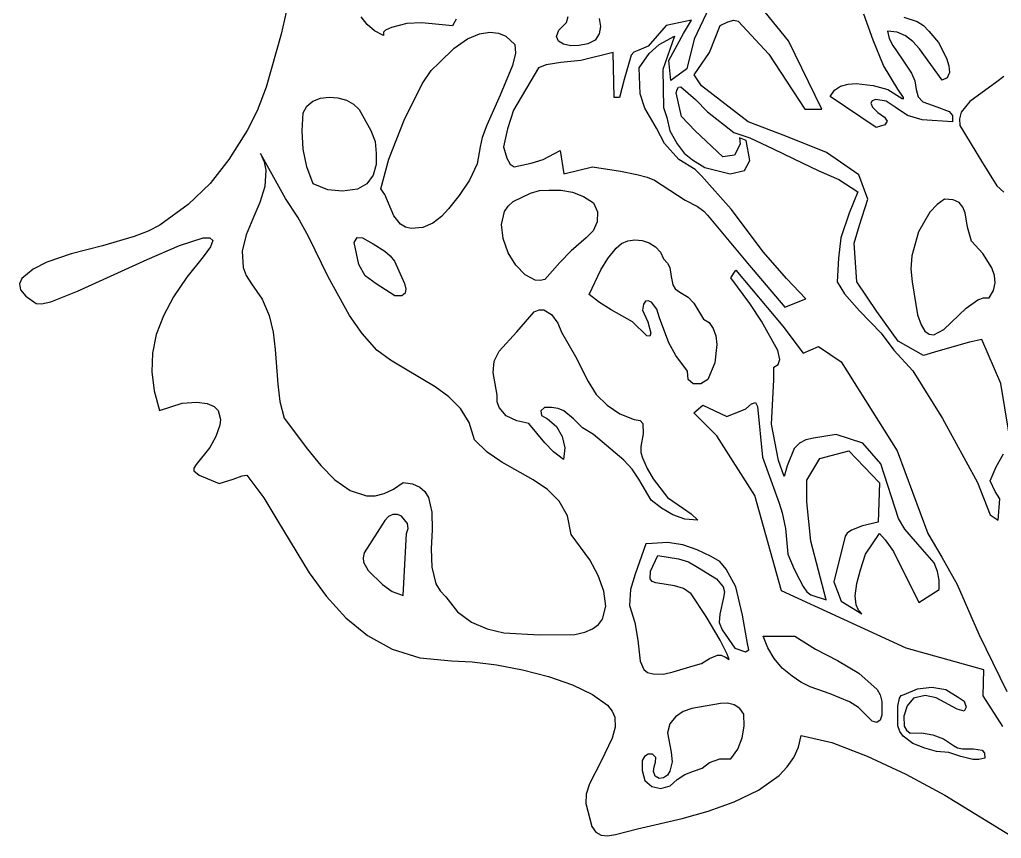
# Model space of a CAD drawing. Extents: x 28 to 219, y 0 to 246.
# Drawn here: x 27.6 to 114.2, y 6.5 to 78.7 of the extents above; entities that cross this region are included whole.
import ezdxf

# ---------------------------------------------------------------- set-up
doc = ezdxf.new("R2010")
doc.units = 0

msp = doc.modelspace()

# ---------------------------------------------------------------- linework, layer by layer
at = {"layer": 'Corps_Bas'}
for p, q in [((52.591033, 86.07287), (50.640453, 77.443558)), ((88.68907, 80.35658), (87.10157, 77.02284)), ((58.244609, 78.301737), (57.719089, 78.984542)), ((75.848684, 78.48999), (75.969691, 79.022049)), ((95.43593, 76.86409), (93.37219, 79.40408)), ((102.890327, 76.925717), (102.071359, 79.211489)), ((105.593784, 78.940258), (106.795373, 78.57442)), ((58.899756, 77.74412), (58.244609, 78.301737)), ((60.39637, 78.048), (59.870625, 77.81144)), ((61.728843, 78.38827), (60.39637, 78.048)), ((63.072423, 78.446922), (61.728843, 78.38827)), ((65.76466, 78.18469), (63.072423, 78.446922)), ((66.11104, 78.776428), (65.76466, 78.18469)), ((75.164655, 77.805726), (75.848684, 78.48999)), ((78.836881, 78.127805), (78.727379, 77.477054)), ((78.728279, 78.825138), (78.836881, 78.127805)), ((84.640946, 78.21346), (83.053446, 76.38783)), ((86.863446, 78.68971), (84.640946, 78.21346)), ((86.149071, 77.49908), (86.863446, 78.68971)), ((88.450942, 75.83224), (89.403441, 78.21349)), ((89.403441, 78.21349), (90.078129, 78.530989)), ((90.078129, 78.530989), (90.608949, 78.682299)), ((90.608949, 78.682299), (90.990941, 78.61037)), ((90.990941, 78.61037), (93.689691, 75.67349)), ((106.795373, 78.57442), (107.340326, 78.22377)), ((107.340326, 78.22377), (107.82237, 77.70308)), ((50.640453, 77.443558), (49.316318, 72.760028)), ((59.6762, 77.3437), (58.899756, 77.74412)), ((59.676205, 77.3437), (59.6762, 77.3437)), ((59.682472, 77.613756), (59.676205, 77.3437)), ((59.870625, 77.81144), (59.682472, 77.613756)), ((67.102455, 77.048626), (68.151152, 77.4911)), ((68.151152, 77.4911), (69.066136, 77.625644)), ((69.066136, 77.625644), (69.842249, 77.525205)), ((69.842249, 77.525205), (70.474332, 77.26273)), ((70.474332, 77.26273), (71.28578, 76.54346)), ((74.954452, 77.253223), (75.164655, 77.805726)), ((75.123807, 76.836412), (74.954452, 77.253223)), ((78.727379, 77.477054), (78.364544, 76.9253)), ((84.005928, 76.54661), (85.355298, 77.26099)), ((85.355298, 77.26099), (84.323428, 74.32412)), ((84.879071, 75.11784), (86.149071, 77.49908)), ((105.022155, 77.616135), (104.17514, 77.70703)), ((104.17514, 77.70703), (104.326402, 77.05503)), ((105.761115, 77.295237), (105.022155, 77.616135)), ((106.411264, 76.795012), (105.761115, 77.295237)), ((107.82237, 77.70308), (108.662927, 76.729734)), ((65.925201, 76.225275), (67.102455, 77.048626)), ((71.28578, 76.54346), (71.321803, 75.763517)), ((75.578452, 76.559223), (75.123807, 76.836412)), ((76.224116, 76.425586), (75.578452, 76.559223)), ((76.966532, 76.439433), (76.224116, 76.425586)), ((77.711431, 76.604694), (76.966532, 76.439433)), ((78.364544, 76.9253), (77.711431, 76.604694)), ((83.053446, 76.38783), (82.210087, 76.050494)), ((83.132803, 75.75287), (84.005928, 76.54661)), ((87.10157, 77.02284), (86.46657, 74.40347)), ((98.3728, 70.8316), (95.43593, 76.86409)), ((103.814825, 74.69059), (102.890327, 76.925717)), ((104.326402, 77.05503), (104.626643, 76.43963)), ((104.626643, 76.43963), (105.469425, 75.251896)), ((106.991849, 76.166139), (106.411264, 76.795012)), ((108.662927, 76.729734), (109.386345, 75.347043)), ((64.62455, 74.9481), (65.925201, 76.225275)), ((71.321803, 75.763517), (71.054926, 74.691744)), ((79.95782, 75.83224), (77.10032, 75.11787)), ((80.0372, 71.8635), (79.95782, 75.83224)), ((81.545326, 75.59408), (80.910326, 73.45097)), ((81.769805, 75.852053), (81.545326, 75.59408)), ((82.210087, 76.050494), (81.769805, 75.852053)), ((82.259679, 74.48287), (83.132803, 75.75287)), ((87.101572, 73.84787), (88.450942, 75.83224)), ((93.689691, 75.67349), (96.864691, 70.83163)), ((109.00347, 73.37769), (106.991849, 76.166139)), ((63.899771, 74.24359), (64.62455, 74.9481)), ((71.054926, 74.691744), (69.978624, 72.057371)), ((74.053066, 74.749518), (73.3697, 74.48287)), ((75.324305, 74.949196), (74.053066, 74.749518)), ((77.10032, 75.11787), (75.324305, 74.949196)), ((85.03782, 73.37159), (84.879071, 75.11784)), ((105.06873, 72.60984), (103.814825, 74.69059)), ((105.469425, 75.251896), (106.294207, 74.010352)), ((109.386345, 75.347043), (109.588635, 74.660322)), ((109.588635, 74.660322), (109.623051, 74.061022)), ((63.106588, 73.072084), (63.899771, 74.24359)), ((73.3697, 74.48287), (71.1472, 70.75225)), ((82.339059, 72.18099), (82.259679, 74.48287)), ((84.323428, 74.32412), (84.402808, 70.99038)), ((86.46657, 74.40347), (85.03782, 73.37159)), ((87.736572, 72.89537), (87.101572, 73.84787)), ((106.294207, 74.010352), (106.571948, 73.327689)), ((109.623051, 74.061022), (109.443394, 73.612394)), ((114.437871, 73.701554), (113.81052, 73.24562)), ((61.497125, 69.868682), (63.106588, 73.072084)), ((80.910326, 73.45097), (80.513452, 71.86347)), ((85.714987, 72.762663), (85.910942, 72.81599)), ((85.910942, 72.81599), (87.220629, 71.675008)), ((91.864072, 69.72037), (87.736572, 72.89537)), ((99.495822, 72.495333), (100.031498, 72.848671)), ((100.031498, 72.848671), (100.682926, 73.037578)), ((100.682926, 73.037578), (101.407768, 73.09186)), ((101.407768, 73.09186), (102.908331, 72.915769)), ((102.908331, 72.915769), (104.19447, 72.55884)), ((106.571948, 73.327689), (106.69171, 72.58152)), ((109.443394, 73.612394), (109.00347, 73.37769)), ((113.81052, 73.24562), (111.42191, 71.50934)), ((49.316318, 72.760028), (48.529647, 70.692392)), ((69.978624, 72.057371), (68.789185, 69.409673)), ((82.735934, 70.911), (82.339059, 72.18099)), ((85.514066, 72.26037), (85.593443, 72.567948)), ((85.990316, 70.19663), (85.514066, 72.26037)), ((85.593443, 72.567948), (85.714987, 72.762663)), ((99.11824, 71.94776), (99.495822, 72.495333)), ((103.179, 69.2226), (99.11824, 71.94776)), ((104.19447, 72.55884), (105.450184, 71.766079)), ((105.587916, 71.86245), (105.06873, 72.60984)), ((106.69171, 72.58152), (106.873625, 71.918615)), ((106.873625, 71.918615), (107.297595, 71.489749)), ((52.593794, 70.49992), (52.912007, 71.102695)), ((52.912007, 71.102695), (53.440692, 71.530096)), ((53.440692, 71.530096), (54.117271, 71.789107)), ((54.117271, 71.789107), (54.879164, 71.886715)), ((54.879164, 71.886715), (55.663791, 71.829903)), ((55.663791, 71.829903), (56.408573, 71.625657)), ((56.408573, 71.625657), (57.050931, 71.280961)), ((57.050931, 71.280961), (57.528284, 70.8028)), ((80.513452, 71.86347), (80.0372, 71.8635)), ((87.220629, 71.675008), (88.292192, 70.5935)), ((102.817508, 71.573097), (102.69539, 71.357866)), ((102.69539, 71.357866), (102.834771, 71.019297)), ((103.129535, 71.671331), (102.817508, 71.573097)), ((104.03696, 71.542171), (103.129535, 71.671331)), ((104.84495, 71.02111), (104.03696, 71.542171)), ((105.450184, 71.766079), (105.585688, 71.748005)), ((105.585688, 71.748005), (105.587916, 71.86245)), ((107.297595, 71.489749), (108.512314, 71.039073)), ((111.42191, 71.50934), (110.677266, 70.559741)), ((48.529647, 70.692392), (47.645663, 68.94707)), ((52.497871, 68.906398), (52.593794, 70.49992)), ((57.528284, 70.8028), (58.554133, 68.944921)), ((71.1472, 70.75225), (70.621341, 69.095294)), ((83.767804, 69.16475), (82.735934, 70.911)), ((84.402808, 70.99038), (84.68062, 70.107327)), ((87.180936, 68.92663), (85.990316, 70.19663)), ((88.292192, 70.5935), (90.594062, 68.76787)), ((96.864691, 70.83163), (98.3728, 70.8316)), ((102.834771, 71.019297), (103.30724, 70.55105)), ((103.30724, 70.55105), (103.895527, 70.12601)), ((105.942199, 70.260519), (104.84495, 71.02111)), ((107.222983, 69.895706), (105.942199, 70.260519)), ((108.512314, 71.039073), (109.617088, 70.639362)), ((109.617088, 70.639362), (109.903628, 70.274204)), ((109.903628, 70.274204), (109.89314, 69.70049)), ((110.677266, 70.559741), (110.504879, 69.98151)), ((60.160387, 66.41909), (61.497125, 69.868682)), ((68.789185, 69.409673), (68.380887, 68.321243)), ((84.68062, 70.107327), (84.958432, 68.92663)), ((95.197818, 68.460295), (91.864072, 69.72037)), ((103.934987, 69.460946), (103.179, 69.22265)), ((103.895527, 70.12601), (104.139302, 69.762354)), ((104.139302, 69.762354), (103.934987, 69.460946)), ((109.89314, 69.70049), (107.222983, 69.895706)), ((110.504879, 69.98151), (110.55294, 69.38515)), ((110.55294, 69.38515), (112.46853, 66.25556)), ((47.645663, 68.94707), (46.020884, 66.402282)), ((52.6066, 67.31252), (52.497871, 68.906398)), ((58.554133, 68.944921), (58.944728, 67.972498)), ((70.621341, 69.095294), (70.274076, 67.49788)), ((84.482179, 67.81537), (83.767804, 69.16475)), ((84.958432, 68.92663), (85.593432, 67.78561)), ((89.641556, 66.62476), (87.180936, 68.92663)), ((90.594062, 68.76787), (92.022812, 68.29163)), ((98.769682, 67.02163), (95.197818, 68.460295)), ((103.179, 69.22265), (103.179, 69.2226)), ((58.944728, 67.972498), (59.043184, 66.92052)), ((68.380887, 68.321243), (68.21892, 67.51798)), ((85.752179, 66.38663), (84.482179, 67.81537)), ((85.593432, 67.78561), (86.228432, 66.94225)), ((91.149676, 67.736), (90.673426, 66.7835)), ((91.705301, 68.0535), (91.090146, 68.29163)), ((91.090146, 68.29163), (91.149676, 67.736)), ((92.022802, 66.30725), (91.705301, 68.0535)), ((92.022812, 68.29163), (94.086562, 67.33913)), ((48.823534, 66.92159), (48.8235, 66.9215)), ((48.8235, 66.9215), (49.14528, 66.185631)), ((51.036654, 62.9383), (48.823534, 66.92159)), ((52.927152, 65.748837), (52.6066, 67.31252)), ((59.043184, 66.92052), (59.031015, 65.956437)), ((68.21892, 67.51798), (67.938742, 66.022726)), ((70.274076, 67.49788), (70.57173, 66.505692)), ((73.766575, 66.38663), (75.274695, 67.18038)), ((75.274695, 67.18038), (75.592194, 65.11663)), ((86.228432, 66.94225), (86.962648, 66.366786)), ((90.673426, 66.7835), (89.641556, 66.62476)), ((94.086562, 67.33913), (95.832812, 66.466)), ((101.627182, 65.03725), (98.769682, 67.02163)), ((46.020884, 66.402282), (44.372162, 64.281765)), ((49.14528, 66.185631), (49.301019, 65.456141)), ((59.031015, 65.956437), (58.762215, 65.016833)), ((59.4606, 63.8045), (60.160387, 66.41909)), ((67.938742, 66.022726), (67.265612, 64.561217)), ((70.57173, 66.505692), (70.854505, 65.979833)), ((70.854505, 65.979833), (71.226575, 65.75163)), ((71.226575, 65.75163), (72.704934, 66.06913)), ((72.704934, 66.06913), (73.766575, 66.38663)), ((87.180929, 65.5135), (85.752179, 66.38663)), ((86.962648, 66.366786), (88.054052, 65.67226)), ((91.546552, 65.43413), (92.022802, 66.30725)), ((95.832812, 66.466), (98.094997, 65.404364)), ((112.46853, 66.25556), (113.80706, 64.077956)), ((49.301019, 65.456141), (49.214251, 64.01272)), ((53.4667, 64.2459), (52.927152, 65.748837)), ((58.762215, 65.016833), (58.216977, 64.240514)), ((75.592194, 65.11663), (78.132194, 65.75163)), ((78.132194, 65.75163), (80.592814, 65.35475)), ((80.592814, 65.35475), (82.041406, 65.076964)), ((82.041406, 65.076964), (82.959179, 64.841301)), ((87.736554, 64.95787), (87.180929, 65.5135)), ((88.054052, 65.67226), (90.276552, 65.11663)), ((90.276552, 65.11663), (91.546552, 65.43413)), ((98.094997, 65.404364), (99.880932, 64.64038)), ((102.420932, 62.89413), (101.627182, 65.03725)), ((44.372162, 64.281765), (42.431658, 62.406101)), ((54.758964, 63.70619), (53.466684, 64.24591)), ((53.466684, 64.24591), (53.4667, 64.2459)), ((58.216977, 64.240514), (57.375494, 63.76629)), ((67.265612, 64.561217), (66.370629, 63.209123)), ((82.959179, 64.841301), (83.609064, 64.561)), ((83.609064, 64.561), (86.307814, 62.81476)), ((90.355924, 62.02101), (87.736554, 64.95787)), ((99.880932, 64.64038), (101.547812, 63.52913)), ((49.214251, 64.01272), (48.762942, 62.58409)), ((56.067831, 63.598536), (54.758964, 63.70619)), ((57.375494, 63.76629), (56.067831, 63.598536)), ((59.460599, 63.80446), (59.4606, 63.8045)), ((59.79543, 63.29417), (59.460599, 63.80446)), ((60.58279, 61.429236), (59.79543, 63.29417)), ((71.13879, 62.67192), (72.646995, 63.412236)), ((72.646995, 63.412236), (73.438748, 63.65145)), ((73.438748, 63.65145), (74.2869, 63.67463)), ((74.2869, 63.67463), (75.3296, 63.677466)), ((75.3296, 63.677466), (76.362138, 63.504081)), ((76.362138, 63.504081), (77.336246, 63.138451)), ((101.547812, 63.52913), (100.793747, 61.653896)), ((113.80706, 64.077956), (114.430122, 63.495267)), ((42.431658, 62.406101), (39.931533, 60.59587)), ((48.762942, 62.58409), (48.146837, 61.163101)), ((52.1158, 61.30514), (51.036654, 62.9383)), ((66.370629, 63.209123), (65.42489, 62.04211)), ((70.686331, 62.271808), (71.13879, 62.67192)), ((77.336246, 63.138451), (78.20366, 62.56455)), ((78.20366, 62.56455), (78.571512, 61.762359)), ((86.307814, 62.81476), (87.389297, 62.229366)), ((101.706562, 60.59225), (102.420932, 62.89413)), ((108.537497, 62.407569), (107.914135, 61.752252)), ((109.207, 62.877), (108.537497, 62.407569)), ((109.970418, 62.836119), (109.207, 62.877)), ((109.207, 62.877), (109.207, 62.877)), ((110.488841, 62.59458), (109.970418, 62.836119)), ((110.817986, 62.19288), (110.488841, 62.59458)), ((65.42489, 62.04211), (64.801959, 61.361623)), ((70.09853, 60.663249), (70.369612, 61.79295)), ((70.369612, 61.79295), (70.686331, 62.271808)), ((78.571512, 61.762359), (78.548355, 60.895999)), ((87.389297, 62.229366), (87.948642, 61.843656)), ((87.948642, 61.843656), (88.292184, 61.46539)), ((93.213424, 58.21101), (90.355924, 62.02101)), ((100.793747, 61.653896), (100.039682, 59.48101)), ((107.914135, 61.752252), (106.891345, 60.004901)), ((111.013571, 61.671521), (110.817986, 62.19288)), ((111.226933, 60.431822), (111.013571, 61.671521)), ((48.146837, 61.163101), (47.565682, 59.742606)), ((53.067219, 59.588948), (52.1158, 61.30514)), ((61.19815, 60.67563), (60.58279, 61.429236)), ((61.61362, 60.429414), (61.19815, 60.67563)), ((64.039631, 60.778865), (63.143935, 60.392944)), ((64.801959, 61.361623), (64.039631, 60.778865)), ((70.235829, 59.411315), (70.09853, 60.663249)), ((78.548355, 60.895999), (78.191259, 60.091714)), ((88.292184, 61.46539), (91.794601, 57.238668)), ((38.912676, 60.061275), (37.684833, 59.588892)), ((39.931533, 60.59587), (38.912676, 60.061275)), ((62.1209, 60.30297), (61.61362, 60.429414)), ((63.143935, 60.392944), (62.1209, 60.30297)), ((78.191259, 60.091714), (77.557295, 59.47575)), ((101.230312, 59.00476), (101.706562, 60.59225)), ((106.891345, 60.004901), (106.309652, 57.876838)), ((111.57467, 59.19948), (111.226933, 60.431822)), ((37.684833, 59.588892), (34.891684, 58.778365)), ((41.687174, 58.798026), (43.765522, 59.466839)), ((43.765522, 59.466839), (44.370972, 59.487871)), ((44.370972, 59.487871), (44.609981, 59.244752)), ((44.609981, 59.244752), (44.424579, 58.696053)), ((47.565682, 59.742606), (47.219225, 58.315457)), ((54.802093, 56.052217), (53.067219, 59.588948)), ((57.0862, 59.0739), (57.368204, 59.503102)), ((57.501928, 57.136435), (57.0862, 59.0739)), ((57.0862, 59.0739), (57.0862, 59.0739)), ((57.368204, 59.503102), (57.825387, 59.490896)), ((57.825387, 59.490896), (58.75891, 58.96314)), ((58.75891, 58.96314), (59.802436, 58.288877)), ((70.691789, 58.165646), (70.235829, 59.411315)), ((77.557295, 59.47575), (76.239803, 58.325434)), ((80.22698, 58.55438), (80.674415, 58.973919)), ((80.674415, 58.973919), (81.236302, 59.22131)), ((81.236302, 59.22131), (81.865699, 59.305979)), ((81.865699, 59.305979), (82.515667, 59.237351)), ((82.515667, 59.237351), (83.139267, 59.024854)), ((83.139267, 59.024854), (83.689559, 58.677912)), ((100.039682, 59.48101), (99.851168, 57.685147)), ((101.468432, 55.59164), (101.230312, 59.00476)), ((112.581303, 58.090607), (111.57467, 59.19948)), ((32.13108, 58.059496), (29.982013, 57.32749)), ((34.891684, 58.778365), (32.13108, 58.059496)), ((38.838688, 57.569726), (41.687174, 58.798026)), ((44.424579, 58.696053), (43.756798, 57.80035)), ((47.219225, 58.315457), (47.307209, 56.874504)), ((59.802436, 58.288877), (60.278127, 57.900769)), ((71.376693, 57.054742), (70.691789, 58.165646)), ((76.239803, 58.325434), (75.25462, 57.294836)), ((79.47893, 57.642583), (80.22698, 58.55438)), ((83.689559, 58.677912), (84.119603, 58.205952)), ((84.119603, 58.205952), (84.38246, 57.6184)), ((95.257328, 55.879371), (93.213424, 58.21101)), ((113.371644, 56.830436), (112.581303, 58.090607)), ((29.982013, 57.32749), (28.758332, 56.707533)), ((32.686309, 54.760323), (38.838688, 57.569726)), ((43.756798, 57.80035), (42.315809, 56.00062)), ((60.278127, 57.900769), (60.65582, 57.42794)), ((60.65582, 57.42794), (61.537042, 55.443292)), ((75.25462, 57.294836), (73.907895, 55.8156)), ((78.862889, 56.664104), (79.47893, 57.642583)), ((84.38246, 57.6184), (84.745008, 57.25226)), ((84.745008, 57.25226), (84.943837, 56.866362)), ((91.794601, 57.238668), (95.118424, 53.36914)), ((99.851168, 57.685147), (99.722182, 55.59164)), ((106.309652, 57.876838), (106.237662, 56.745629)), ((28.758332, 56.707533), (27.776981, 55.904723)), ((47.307209, 56.874504), (47.576539, 56.146618)), ((58.060537, 56.134801), (57.501928, 57.136435)), ((72.200825, 56.2071), (71.376693, 57.054742)), ((77.8476, 54.4833), (78.862889, 56.664104)), ((84.943837, 56.866362), (85.074024, 56.073716)), ((90.323789, 55.93881), (90.7728, 56.61234)), ((90.7728, 56.61234), (94.92617, 51.6732)), ((106.237662, 56.745629), (106.34008, 55.60995)), ((113.595198, 56.168301), (113.371644, 56.830436)), ((27.776981, 55.904723), (27.570705, 55.430013)), ((42.315809, 56.00062), (41.14797, 54.269161)), ((47.576539, 56.146618), (48.029383, 55.4126)), ((56.67171, 52.617603), (54.802093, 56.052217)), ((59.031688, 55.420869), (58.060537, 56.134801)), ((73.074467, 55.75122), (72.200825, 56.2071)), ((73.501817, 55.710347), (73.074467, 55.75122)), ((73.9079, 55.8156), (73.501817, 55.710347)), ((73.907895, 55.8156), (73.9079, 55.8156)), ((85.074024, 56.073716), (85.220379, 55.317312)), ((92.007589, 53.69376), (90.323789, 55.93881)), ((96.944044, 54.08351), (95.257328, 55.879371)), ((99.722182, 55.59164), (100.363395, 54.549842)), ((103.214682, 52.97226), (101.468432, 55.59164)), ((106.34008, 55.60995), (106.818674, 52.697834)), ((113.518059, 54.829308), (113.65607, 55.497967)), ((113.65607, 55.497967), (113.595198, 56.168301)), ((27.570705, 55.430013), (27.657242, 54.903908)), ((27.657242, 54.903908), (28.114003, 54.324515)), ((30.309919, 53.842047), (32.686309, 54.760323)), ((48.029383, 55.4126), (48.972155, 54.055754)), ((60.68504, 54.34651), (59.031688, 55.420869)), ((61.594546, 54.587346), (61.294026, 54.365468)), ((61.537042, 55.443292), (61.653314, 54.963002)), ((61.653314, 54.963002), (61.594546, 54.587346)), ((85.220379, 55.317312), (85.439419, 54.976717)), ((85.439419, 54.976717), (85.83026, 54.674)), ((85.83026, 54.674), (86.587129, 54.242974)), ((113.14496, 54.1722), (113.518059, 54.829308)), ((28.114003, 54.324515), (29.018398, 53.68994)), ((29.499565, 53.649509), (30.309919, 53.842047)), ((41.14797, 54.269161), (40.254127, 52.586992)), ((48.972155, 54.055754), (49.581623, 52.627915)), ((61.294026, 54.365468), (60.68504, 54.34651)), ((77.847604, 54.4833), (77.8476, 54.4833)), ((78.745945, 53.762138), (77.847604, 54.4833)), ((79.765235, 53.131516), (78.745945, 53.762138)), ((82.812423, 53.892741), (82.628622, 53.630827)), ((83.053835, 53.930155), (82.812423, 53.892741)), ((83.322192, 53.790771), (83.053835, 53.930155)), ((83.817071, 53.172421), (83.322192, 53.790771)), ((86.587129, 54.242974), (87.074825, 53.707257)), ((95.118424, 53.36914), (96.944044, 54.08351)), ((100.363395, 54.549842), (101.696647, 53.031794)), ((111.099031, 53.277213), (112.127457, 54.020301)), ((112.127457, 54.020301), (112.639405, 54.191585)), ((112.639405, 54.191585), (113.14496, 54.1722)), ((29.018398, 53.68994), (29.499565, 53.649509)), ((71.462097, 51.195626), (72.99384, 52.94226)), ((72.99384, 52.94226), (73.423265, 53.129119)), ((73.423265, 53.129119), (73.823753, 53.127639)), ((73.823753, 53.127639), (74.522672, 52.702121)), ((81.673694, 52.07962), (79.765235, 53.131516)), ((82.628622, 53.630827), (82.5331, 53.09671)), ((82.5331, 53.09671), (83.016864, 52.055822)), ((84.05172, 52.41931), (83.817071, 53.172421)), ((87.074825, 53.707257), (87.91952, 52.31084)), ((93.0319, 52.122215), (92.007589, 53.69376)), ((101.696647, 53.031794), (103.611562, 51.06726)), ((105.119682, 50.35289), (103.214682, 52.97226)), ((109.126624, 51.389344), (111.099031, 53.277213)), ((40.254127, 52.586992), (39.635123, 50.935131)), ((49.581623, 52.627915), (49.941097, 51.146623)), ((57.791558, 51.029057), (56.67171, 52.617603)), ((74.522672, 52.702121), (75.060113, 51.950633)), ((82.935305, 50.821992), (81.673694, 52.07962)), ((83.016864, 52.055822), (83.26698, 51.055821)), ((84.861871, 50.226189), (84.05172, 52.41931)), ((87.91952, 52.31084), (88.424821, 51.999056)), ((88.424821, 51.999056), (88.783886, 51.491398)), ((94.477159, 49.54039), (93.0319, 52.122215)), ((106.818674, 52.697834), (107.121638, 51.813195)), ((49.941097, 51.146623), (50.133892, 49.629415)), ((69.90355, 49.47369), (71.462097, 51.195626)), ((75.060113, 51.950633), (75.40559, 51.1581)), ((75.40559, 51.1581), (76.641876, 49.019765)), ((88.783886, 51.491398), (89.00466, 50.835267)), ((94.92617, 51.6732), (96.72222, 49.31589)), ((107.121638, 51.813195), (107.462165, 51.25234)), ((107.462165, 51.25234), (107.836589, 50.972398)), ((108.241249, 50.930499), (109.126624, 51.389344)), ((39.635123, 50.935131), (39.291802, 49.294598)), ((59.106504, 49.5746), (57.791558, 51.029057)), ((83.195625, 50.797805), (82.935305, 50.821992)), ((83.26698, 51.055821), (83.195625, 50.797805)), ((89.00466, 50.835267), (89.095084, 50.078068)), ((103.611562, 51.06726), (104.722802, 49.55914)), ((107.342182, 49.0829), (105.119682, 50.35289)), ((107.836589, 50.972398), (108.241249, 50.930499)), ((111.390302, 50.27351), (108.612182, 49.47977)), ((112.501552, 50.51164), (111.390302, 50.27351)), ((114.168422, 46.62228), (112.501552, 50.51164)), ((50.133892, 49.629415), (50.352687, 46.557407)), ((60.312371, 48.67995), (59.106504, 49.5746)), ((69.438928, 48.584851), (69.90355, 49.47369)), ((85.471463, 49.089196), (84.861871, 50.226189)), ((89.095084, 50.078068), (88.916657, 48.450076)), ((94.661323, 48.744072), (94.477159, 49.54039)), ((96.72222, 49.31589), (98.06926, 49.87715)), ((98.06926, 49.87715), (100.08981, 48.53012)), ((104.722802, 49.55914), (106.389682, 47.73352)), ((108.612182, 49.47977), (107.342182, 49.0829)), ((39.291802, 49.294598), (39.225008, 47.646411)), ((61.618094, 47.882377), (60.312371, 48.67995)), ((69.375026, 47.604545), (69.438928, 48.584851)), ((76.641876, 49.019765), (77.73438, 46.80757)), ((86.50783, 47.70483), (85.471463, 49.089196)), ((94.519253, 48.305586), (94.661323, 48.744072)), ((100.08981, 48.53012), (105.02895, 40.6724)), ((64.255072, 46.329487), (61.618094, 47.882377)), ((86.558828, 46.966531), (86.50783, 47.70483)), ((88.916657, 48.450076), (88.31215, 46.98665)), ((94.140329, 46.9586), (94.1404, 48.0811)), ((94.1404, 48.0811), (94.519253, 48.305586)), ((106.389682, 47.73352), (109.009052, 43.52665)), ((39.225008, 47.646411), (39.435586, 45.971589)), ((69.70133, 45.60886), (69.375026, 47.604545)), ((77.73438, 46.80757), (78.455262, 45.663776)), ((87.027788, 46.584726), (86.558828, 46.966531)), ((88.31215, 46.98665), (87.687849, 46.583429)), ((93.915825, 43.02975), (94.140329, 46.9586)), ((39.435586, 45.971589), (39.924378, 44.25115)), ((50.352687, 46.557407), (50.545311, 45.037684)), ((65.449311, 45.449681), (64.255072, 46.329487)), ((87.687849, 46.583429), (87.027788, 46.584726)), ((114.882802, 42.33602), (114.168422, 46.62228)), ((66.469373, 44.417974), (65.449311, 45.449681)), ((69.724846, 45.004941), (69.70133, 45.60886)), ((78.455262, 45.663776), (79.417381, 44.707121)), ((39.924378, 44.25115), (41.912198, 44.88403)), ((41.912198, 44.88403), (43.206032, 44.975803)), ((43.206032, 44.975803), (44.126587, 44.861334)), ((44.126587, 44.861334), (44.73488, 44.596133)), ((44.73488, 44.596133), (45.091932, 44.235713)), ((45.091932, 44.235713), (45.296385, 43.451253)), ((50.545311, 45.037684), (50.904503, 43.5522)), ((67.24675, 43.172122), (66.469373, 44.417974)), ((69.881026, 44.503705), (69.724846, 45.004941)), ((70.513289, 43.768745), (69.881026, 44.503705)), ((73.901071, 44.515684), (73.562947, 44.20412)), ((73.562947, 44.20412), (73.615315, 43.792904)), ((74.52195, 44.51404), (73.901071, 44.515684)), ((75.104776, 44.431098), (74.52195, 44.51404)), ((75.603142, 44.210702), (75.104776, 44.431098)), ((76.446624, 43.510026), (75.603142, 44.210702)), ((79.417381, 44.707121), (80.555797, 43.961991)), ((87.06878, 44.04001), (87.85455, 44.71354)), ((87.85455, 44.71354), (89.98736, 43.70326)), ((89.98736, 43.70326), (91.67116, 44.37678)), ((91.67116, 44.37678), (92.1763, 44.825792)), ((92.1763, 44.825792), (92.523584, 44.945062)), ((92.523584, 44.945062), (92.68144, 44.60129)), ((92.68144, 44.60129), (93.130451, 40.11116)), ((45.296385, 43.451253), (45.228098, 42.95204)), ((50.904503, 43.5522), (52.984093, 40.81618)), ((71.441934, 43.322902), (70.513289, 43.768745)), ((72.51078, 43.0851), (71.441934, 43.322902)), ((73.615315, 43.792904), (74.16591, 43.49559)), ((74.16591, 43.49559), (74.938407, 42.81732)), ((77.252664, 42.716975), (76.446624, 43.510026)), ((80.555797, 43.961991), (81.80557, 43.45277)), ((81.80557, 43.45277), (82.324183, 43.362297)), ((82.324183, 43.362297), (82.582084, 43.093363)), ((89.08933, 42.01947), (87.06878, 44.04001)), ((109.009052, 43.52665), (112.104672, 37.89102)), ((45.228098, 42.95204), (44.890535, 41.94272)), ((67.712934, 41.64988), (67.24675, 43.172122)), ((73.92339, 41.388429), (72.51078, 43.0851)), ((74.938407, 42.81732), (75.45426, 41.949208)), ((78.22153, 42.13651), (77.252664, 42.716975)), ((82.582084, 43.093363), (82.592511, 42.18713)), ((94.533213, 39.83053), (93.915825, 43.02975)), ((44.890535, 41.94272), (44.358987, 40.984111)), ((68.824156, 40.568352), (67.712934, 41.64988)), ((75.45426, 41.949208), (75.67771, 40.961564)), ((80.89815, 39.87086), (78.22153, 42.13651)), ((82.592511, 42.18713), (82.390383, 41.068099)), ((92.45692, 36.74356), (89.08933, 42.01947)), ((96.946659, 41.640631), (96.3889, 41.368769)), ((97.62018, 41.79496), (96.946659, 41.640631)), ((99.64073, 42.13172), (97.62018, 41.79496)), ((101.99805, 41.34594), (99.64073, 42.13172)), ((44.358987, 40.984111), (43.155528, 39.47678)), ((52.984093, 40.81618), (54.141696, 39.381813)), ((74.693969, 40.600272), (73.92339, 41.388429)), ((75.67771, 40.961564), (75.573, 39.9247)), ((82.390383, 41.068099), (82.382589, 40.533169)), ((95.93638, 40.89693), (95.318986, 39.367486)), ((96.3889, 41.368769), (95.93638, 40.89693)), ((103.56959, 39.54989), (101.99805, 41.34594)), ((70.124921, 39.681298), (68.824156, 40.568352)), ((75.573, 39.9247), (74.693969, 40.600272)), ((75.573, 39.9247), (75.573, 39.9247)), ((81.621087, 39.068674), (80.89815, 39.87086)), ((82.382589, 40.533169), (82.52923, 40.0703)), ((82.52923, 40.0703), (82.941441, 39.113212)), ((93.130451, 40.11116), (94.589741, 36.07005)), ((97.0589, 38.0906), (98.18143, 39.99891)), ((98.18143, 39.99891), (100.76325, 40.67243)), ((100.76325, 40.67243), (103.45733, 37.8661)), ((105.02895, 40.6724), (107.72302, 33.37594)), ((113.751706, 39.270171), (114.406552, 40.43102)), ((42.935698, 39.163565), (42.931294, 38.912909)), ((43.155528, 39.47678), (42.935698, 39.163565)), ((54.141696, 39.381813), (55.388391, 38.114799)), ((72.890816, 38.123383), (70.124921, 39.681298)), ((82.216532, 38.178706), (81.621087, 39.068674)), ((82.941441, 39.113212), (83.481702, 38.216884)), ((95.03835, 38.42737), (94.533213, 39.83053)), ((95.318986, 39.367486), (95.03835, 38.42737)), ((105.14113, 34.72302), (103.56959, 39.54989)), ((113.215922, 38.04978), (113.751706, 39.270171)), ((42.931294, 38.912909), (43.409193, 38.533075)), ((43.409193, 38.533075), (45.194818, 37.79595)), ((45.194818, 37.79595), (46.42199, 38.184001)), ((46.42199, 38.184001), (47.198878, 38.4726)), ((47.198878, 38.4726), (47.613468, 38.53249)), ((47.613468, 38.53249), (49.117276, 36.548086)), ((74.153816, 37.268906), (72.890816, 38.123383)), ((83.31665, 36.33614), (82.216532, 38.178706)), ((83.481702, 38.216884), (84.7611, 36.57667)), ((55.388391, 38.114799), (56.732093, 37.173834)), ((59.742184, 36.90483), (60.567704, 37.28932)), ((60.567704, 37.28932), (61.424403, 37.89418)), ((61.424403, 37.89418), (62.247854, 37.767019)), ((62.247854, 37.767019), (62.877232, 37.492165)), ((62.877232, 37.492165), (63.33731, 37.086861)), ((75.202096, 36.241673), (74.153816, 37.268906)), ((97.059305, 36.1823), (97.0589, 38.0906)), ((103.45733, 37.8661), (103.34508, 34.38625)), ((112.104672, 37.89102), (113.215922, 35.03353)), ((113.652487, 37.107204), (113.215922, 38.04978)), ((49.117276, 36.548086), (50.359768, 34.47375)), ((56.732093, 37.173834), (58.180719, 36.717613)), ((58.180719, 36.717613), (58.946852, 36.720873)), ((58.946852, 36.720873), (59.742184, 36.90483)), ((63.33731, 37.086861), (63.652864, 36.568347)), ((63.652864, 36.568347), (63.949493, 35.26066)), ((84.7611, 36.57667), (86.148236, 35.609396)), ((94.81423, 28.32459), (92.45692, 36.74356)), ((114.089052, 36.46228), (113.652487, 37.107204)), ((113.930302, 34.55728), (114.089052, 36.46228)), ((75.93459, 34.949877), (75.202096, 36.241673)), ((84.21282, 35.627485), (83.31665, 36.33614)), ((85.210015, 35.032618), (84.21282, 35.627485)), ((86.148236, 35.609396), (86.831205, 35.120165)), ((94.589741, 36.07005), (94.870373, 35.20009)), ((97.396065, 32.70246), (97.059305, 36.1823)), ((60.122828, 34.897226), (59.79423, 34.52505)), ((60.508514, 35.065749), (60.122828, 34.897226)), ((60.9103, 35.058936), (60.508514, 35.065749)), ((61.287199, 34.905106), (60.9103, 35.058936)), ((61.802385, 34.269671), (61.287199, 34.905106)), ((63.949493, 35.26066), (63.965311, 33.707043)), ((76.250234, 33.30171), (75.93459, 34.949877)), ((86.285615, 34.643502), (85.210015, 35.032618)), ((86.831205, 35.120165), (87.417, 34.5521)), ((94.870373, 35.20009), (95.151005, 33.82499)), ((105.69538, 33.761848), (105.14113, 34.72302)), ((113.215922, 35.03353), (113.930302, 34.55728)), ((50.359768, 34.47375), (53.119479, 29.904771)), ((59.79423, 34.52505), (57.97849, 31.69035)), ((61.72617, 33.38599), (61.858696, 33.844702)), ((61.858696, 33.844702), (61.802385, 34.269671)), ((87.417, 34.5521), (86.285615, 34.643502)), ((95.151005, 33.82499), (95.375515, 31.57993)), ((101.969981, 34.063526), (100.977243, 33.675901)), ((103.34508, 34.38625), (101.969981, 34.063526)), ((61.567916, 30.649825), (61.72617, 33.38599)), ((63.965311, 33.707043), (63.898511, 32.045429)), ((77.906451, 31.051913), (76.250234, 33.30171)), ((100.4265, 33.15146), (99.41622, 29.11036)), ((100.616367, 33.430125), (100.4265, 33.15146)), ((100.977243, 33.675901), (100.616367, 33.430125)), ((102.22255, 31.57993), (103.45734, 33.37597)), ((103.45734, 33.37597), (103.948445, 32.84277)), ((106.628484, 32.674394), (105.69538, 33.761848)), ((107.72302, 33.37594), (108.971836, 31.299262)), ((82.8221, 32.4776), (81.88082, 29.793948)), ((83.40065, 32.51751), (82.8221, 32.47751)), ((82.8221, 32.47751), (82.8221, 32.4776)), ((84.75804, 32.59002), (83.40065, 32.51751)), ((86.092404, 32.387401), (84.75804, 32.59002)), ((87.380536, 31.960684), (86.092404, 32.387401)), ((98.743105, 27.53882), (97.396065, 32.70246)), ((103.948445, 32.84277), (104.69212, 31.80443)), ((108.28422, 30.79415), (106.628484, 32.674394)), ((57.97849, 31.69035), (57.876983, 31.254581)), ((57.876983, 31.254581), (57.924709, 30.849199)), ((63.898511, 32.045429), (63.947287, 30.413757)), ((83.23661, 30.073395), (83.89005, 31.43788)), ((83.89005, 31.43788), (85.721365, 31.141934)), ((88.59923, 31.3609), (87.380536, 31.960684)), ((89.374812, 30.91507), (88.59923, 31.3609)), ((95.375515, 31.57993), (95.92274, 30.246924)), ((101.77354, 30.190796), (102.22255, 31.57993)), ((104.69212, 31.80443), (106.93718, 27.31431)), ((108.971836, 31.299262), (110.30484, 28.88582)), ((57.924709, 30.849199), (58.343816, 30.117071)), ((61.4199, 27.9133), (61.567916, 30.649825)), ((63.947287, 30.413757), (64.309829, 28.949962)), ((78.636578, 29.685387), (77.906451, 31.051913)), ((85.721365, 31.141934), (86.602476, 30.887261)), ((86.602476, 30.887261), (87.40679, 30.41884)), ((87.40679, 30.41884), (89.066995, 29.379694)), ((89.920367, 30.243035), (89.374812, 30.91507)), ((108.591164, 30.046968), (108.28422, 30.79415)), ((53.119479, 29.904771), (54.660794, 27.817085)), ((58.343816, 30.117071), (59.60834, 28.87968)), ((79.143398, 28.292755), (78.636578, 29.685387)), ((81.88082, 29.793948), (81.494234, 28.434038)), ((83.216223, 29.398742), (83.23661, 30.073395)), ((90.7767, 28.68849), (89.920367, 30.243035)), ((95.92274, 30.246924), (96.385785, 29.33487)), ((101.464846, 28.975303), (101.77354, 30.190796)), ((108.719201, 29.278738), (108.591164, 30.046968)), ((59.60834, 28.87968), (60.44893, 28.261779)), ((64.309829, 28.949962), (64.670699, 28.324123)), ((83.389283, 29.166429), (83.216223, 29.398742)), ((83.72515, 29.04341), (83.389283, 29.166429)), ((85.379099, 28.776123), (83.72515, 29.04341)), ((86.169639, 28.545139), (85.379099, 28.776123)), ((89.066995, 29.379694), (89.661003, 28.683515)), ((89.661003, 28.683515), (89.770131, 28.250718)), ((91.356814, 26.196338), (90.7767, 28.68849)), ((96.385785, 29.33487), (96.722546, 28.703444)), ((96.722546, 28.703444), (97.048783, 28.24566)), ((99.41622, 29.11036), (100.08974, 27.42656)), ((101.32453, 27.87557), (101.464846, 28.975303)), ((108.73323, 28.43684), (108.719201, 29.278738)), ((110.30484, 28.88582), (112.21315, 24.50795)), ((54.660794, 27.817085), (56.366826, 25.953933)), ((60.44893, 28.261779), (61.4199, 27.9133)), ((61.4199, 27.9133), (61.4199, 27.9133)), ((64.670699, 28.324123), (65.184333, 27.79198)), ((65.184333, 27.79198), (66.22724, 26.49088)), ((79.308423, 26.975253), (79.143398, 28.292755)), ((81.494234, 28.434038), (81.38285, 27.02769)), ((86.8516, 28.07523), (86.169639, 28.545139)), ((88.162722, 26.053141), (86.8516, 28.07523)), ((89.70492, 27.746), (89.362857, 26.269731)), ((89.770131, 28.250718), (89.70492, 27.746)), ((105.81503, 23.27319), (94.81423, 28.32459)), ((97.048783, 28.24566), (97.396065, 27.98783)), ((97.396065, 27.98783), (98.743105, 27.53882)), ((101.412227, 27.109094), (101.32453, 27.87557)), ((106.93718, 27.31431), (108.73323, 28.43684)), ((79.013163, 25.834115), (79.308423, 26.975253)), ((81.38285, 27.02769), (81.860806, 25.522085)), ((100.08974, 27.42656), (101.88579, 26.30403)), ((101.60516, 26.626758), (101.412227, 27.109094)), ((66.22724, 26.49088), (67.454312, 25.575245)), ((89.4102, 23.98996), (88.162722, 26.053141)), ((89.362857, 26.269731), (89.297785, 25.547881)), ((91.80273, 23.67726), (91.356814, 26.196338)), ((101.88579, 26.30403), (101.60516, 26.626758)), ((56.366826, 25.953933), (58.280381, 24.385314)), ((67.454312, 25.575245), (68.827756, 24.979177)), ((78.139129, 24.970576), (78.655898, 25.361318)), ((78.655898, 25.361318), (79.013163, 25.834115)), ((81.860806, 25.522085), (82.13861, 23.96755)), ((89.297785, 25.547881), (89.57638, 24.88557)), ((58.280381, 24.385314), (60.444268, 23.181228)), ((68.827756, 24.979177), (70.309781, 24.636776)), ((70.309781, 24.636776), (73.4484, 24.449381)), ((73.4484, 24.449381), (76.567833, 24.48587)), ((76.567833, 24.48587), (77.448044, 24.674541)), ((77.448044, 24.674541), (78.139129, 24.970576)), ((89.57638, 24.88557), (90.67981, 23.27284)), ((93.1974, 24.3358), (95.97552, 24.3358)), ((93.617574, 23.299593), (93.1974, 24.3358)), ((93.1974, 24.3358), (93.1974, 24.3358)), ((95.97552, 24.3358), (97.819611, 23.188878)), ((112.21315, 24.50795), (114.68271, 19.45657)), ((82.13861, 23.96755), (82.324019, 22.130393)), ((90.021335, 22.742698), (89.4102, 23.98996)), ((91.918439, 23.117593), (91.80273, 23.67726)), ((60.444268, 23.181228), (62.901294, 22.411673)), ((88.451493, 22.361524), (89.148311, 22.663654)), ((89.148311, 22.663654), (89.498589, 22.654211)), ((89.498589, 22.654211), (89.8534, 22.47939)), ((90.182746, 22.277547), (90.021335, 22.742698)), ((90.67981, 23.27284), (91.646889, 22.959988)), ((91.646889, 22.959988), (91.918439, 23.117593)), ((94.170633, 22.346297), (93.617574, 23.299593)), ((97.819611, 23.188878), (99.75741, 22.172946)), ((112.66247, 21.3649), (105.81503, 23.27319)), ((62.901294, 22.411673), (65.694268, 22.14665)), ((65.694268, 22.14665), (67.518126, 22.05753)), ((67.518126, 22.05753), (69.65718, 21.788218)), ((69.65718, 21.788218), (71.95032, 21.35289)), ((82.324019, 22.130393), (82.657242, 21.377915)), ((85.259105, 21.186483), (87.00376, 21.69903)), ((87.00376, 21.69903), (87.743218, 21.923236)), ((87.743218, 21.923236), (88.451493, 22.361524)), ((89.8534, 22.47939), (90.182746, 22.277547)), ((94.875428, 21.50231), (94.170633, 22.346297)), ((99.75741, 22.172946), (101.620877, 21.060589)), ((71.95032, 21.35289), (74.236437, 20.765719)), ((82.657242, 21.377915), (82.995398, 21.126913)), ((82.995398, 21.126913), (83.49036, 20.99129)), ((83.49036, 20.99129), (84.381843, 20.981457)), ((84.381843, 20.981457), (85.259105, 21.186483)), ((95.75081, 20.79403), (94.875428, 21.50231)), ((101.620877, 21.060589), (103.24197, 19.62439)), ((112.59437, 19.05972), (112.66247, 21.3649)), ((74.236437, 20.765719), (76.35442, 20.040879)), ((76.35442, 20.040879), (78.143159, 19.192545)), ((96.522133, 20.262758), (95.75081, 20.79403)), ((97.353756, 19.856423), (96.522133, 20.262758)), ((78.143159, 19.192545), (79.441545, 18.23489)), ((99.104041, 19.227586), (97.353756, 19.856423)), ((100.813933, 18.525559), (99.104041, 19.227586)), ((103.24197, 19.62439), (103.509104, 19.166602)), ((103.509104, 19.166602), (103.671688, 18.573137)), ((105.216473, 18.870755), (105.383892, 19.092202)), ((105.383892, 19.092202), (105.63302, 19.1897)), ((105.633, 19.1897), (106.814853, 19.680197)), ((105.63302, 19.1897), (105.633, 19.1897)), ((107.479524, 19.105625), (106.4698, 18.87151)), ((106.814853, 19.680197), (108.083569, 19.843673)), ((108.473481, 18.895231), (107.479524, 19.105625)), ((108.083569, 19.843673), (109.322537, 19.62055)), ((109.322537, 19.62055), (110.41515, 18.95125)), ((79.441545, 18.23489), (79.856509, 17.719498)), ((89.42026, 18.3858), (86.89941, 17.95782)), ((90.032345, 18.411806), (89.42026, 18.3858)), ((90.631791, 18.27496), (90.032345, 18.411806)), ((91.142305, 17.960207), (90.631791, 18.27496)), ((101.595065, 18.027736), (100.813933, 18.525559)), ((103.671688, 18.573137), (103.672067, 17.350977)), ((105.065641, 18.16263), (105.216473, 18.870755)), ((106.4698, 18.87151), (105.902144, 18.172232)), ((110.31565, 17.90094), (108.473481, 18.895231)), ((110.41515, 18.95125), (110.923355, 18.580948)), ((110.923355, 18.580948), (111.11702, 18.058599)), ((114.33831, 16.367101), (112.59437, 19.05972)), ((79.856509, 17.719498), (80.088468, 17.18209)), ((86.130248, 17.683538), (85.445226, 17.217797)), ((86.89941, 17.95782), (86.130248, 17.683538)), ((91.48759, 17.45249), (91.142305, 17.960207)), ((91.521807, 16.393141), (91.48759, 17.45249)), ((102.2957, 17.36838), (101.595065, 18.027736)), ((102.818895, 16.823936), (102.2957, 17.36838)), ((103.672067, 17.350977), (103.504294, 16.908186)), ((105.07214, 16.43173), (105.065641, 18.16263)), ((105.902144, 18.172232), (105.597656, 17.261497)), ((110.934875, 17.719998), (110.31565, 17.90094)), ((111.11702, 18.058599), (110.934875, 17.719998)), ((80.088468, 17.18209), (80.123491, 16.291026)), ((84.951966, 16.579006), (84.75809, 15.78557)), ((85.445226, 17.217797), (84.951966, 16.579006)), ((103.220831, 16.701522), (102.818895, 16.823936)), ((103.504294, 16.908186), (103.220831, 16.701522)), ((105.597656, 17.261497), (105.649893, 16.384059)), ((80.123491, 16.291026), (79.875747, 15.329168)), ((84.75809, 15.78557), (85.079639, 14.091929)), ((91.34359, 15.345804), (91.521807, 16.393141)), ((105.243789, 15.919612), (105.07214, 16.43173)), ((105.542032, 15.496658), (105.243789, 15.919612)), ((105.649893, 16.384059), (105.839019, 16.034311)), ((105.839019, 16.034311), (106.15241, 15.78467)), ((106.15241, 15.78467), (107.171879, 15.790818)), ((107.171879, 15.790818), (108.15852, 15.621412)), ((108.15852, 15.621412), (109.101879, 15.259005)), ((79.875747, 15.329168), (78.895962, 13.299034)), ((90.948901, 14.363812), (91.34359, 15.345804)), ((96.320955, 14.545711), (96.553638, 15.55485)), ((96.553638, 15.55485), (99.241698, 14.944978)), ((99.241698, 14.944978), (102.380926, 13.754437)), ((106.411075, 14.869465), (105.542032, 15.496658)), ((107.464821, 14.452602), (106.411075, 14.869465)), ((109.101879, 15.259005), (109.9915, 14.68615)), ((83.05512, 13.924597), (82.713014, 13.715882)), ((83.427316, 13.920061), (83.05512, 13.924597)), ((83.71112, 13.63531), (83.427316, 13.920061)), ((85.079639, 14.091929), (85.16265, 13.246157)), ((90.3337, 13.5005), (90.948901, 14.363812)), ((95.902444, 13.625873), (96.320955, 14.545711)), ((108.48882, 14.14852), (107.464821, 14.452602)), ((109.582217, 14.058083), (108.48882, 14.14852)), ((110.643881, 13.709562), (109.582217, 14.058083)), ((109.9915, 14.68615), (110.333283, 14.477061)), ((110.333283, 14.477061), (110.771071, 14.393643)), ((110.771071, 14.393643), (111.74498, 14.392827)), ((111.74498, 14.392827), (112.533857, 14.261718)), ((112.533857, 14.261718), (112.740354, 14.015433)), ((112.740354, 14.015433), (112.75833, 13.57833)), ((78.895962, 13.299034), (77.87713, 11.303615)), ((82.713014, 13.715882), (82.51948, 13.36088)), ((82.51948, 13.36088), (82.521373, 12.475029)), ((83.582726, 12.791456), (83.701515, 13.214484)), ((83.701515, 13.214484), (83.71112, 13.63531)), ((85.16265, 13.246157), (84.96273, 12.41178)), ((87.811787, 12.68843), (88.46561, 13.17124)), ((88.46561, 13.17124), (89.363859, 13.511382)), ((89.363859, 13.511382), (90.33365, 13.50045)), ((90.33365, 13.50045), (90.3337, 13.5005)), ((95.318768, 12.790325), (95.902444, 13.625873)), ((102.380926, 13.754437), (105.771427, 12.148317)), ((111.695392, 13.437973), (110.643881, 13.709562)), ((112.224084, 13.43572), (111.695392, 13.437973)), ((112.75833, 13.57833), (112.224084, 13.43572)), ((82.521373, 12.475029), (82.75554, 11.60642)), ((83.517759, 12.372848), (83.582726, 12.791456)), ((83.66962, 11.96528), (83.517759, 12.372848)), ((84.96273, 12.41178), (84.744264, 12.07491)), ((86.269098, 12.128622), (87.043, 12.404891)), ((87.043, 12.404891), (87.811787, 12.68843)), ((94.590593, 12.034057), (95.318768, 12.790325)), ((105.771427, 12.148317), (109.213308, 10.29171)), ((77.87713, 11.303615), (77.580577, 10.385151)), ((82.75554, 11.60642), (83.364611, 11.052258)), ((84.016286, 11.770391), (83.66962, 11.96528)), ((84.401641, 11.834024), (84.016286, 11.770391)), ((84.744264, 12.07491), (84.401641, 11.834024)), ((84.983422, 11.118399), (85.59993, 11.66762)), ((85.59993, 11.66762), (86.269098, 12.128622)), ((92.783397, 10.739317), (94.590593, 12.034057)), ((83.364611, 11.052258), (84.172777, 10.901431)), ((84.172777, 10.901431), (84.983422, 11.118399)), ((90.646168, 9.701568), (92.783397, 10.739317)), ((77.580577, 10.385151), (77.547268, 9.55484)), ((77.547268, 9.55484), (78.077872, 7.535781)), ((88.344216, 8.880723), (90.646168, 9.701568)), ((109.213308, 10.29171), (115.45163, 6.487403)), ((86.042853, 8.236697), (88.344216, 8.880723)), ((82.103138, 7.31876), (86.042853, 8.236697)), ((78.077872, 7.535781), (78.43308, 7.021046)), ((78.43308, 7.021046), (78.881391, 6.766955)), ((80.156816, 6.833052), (82.103138, 7.31876)), ((78.881391, 6.766955), (79.447679, 6.721595)), ((79.447679, 6.721595), (80.156816, 6.833052))]:
    msp.add_line(p, q, dxfattribs=at)

doc.saveas('drawing.dxf')
